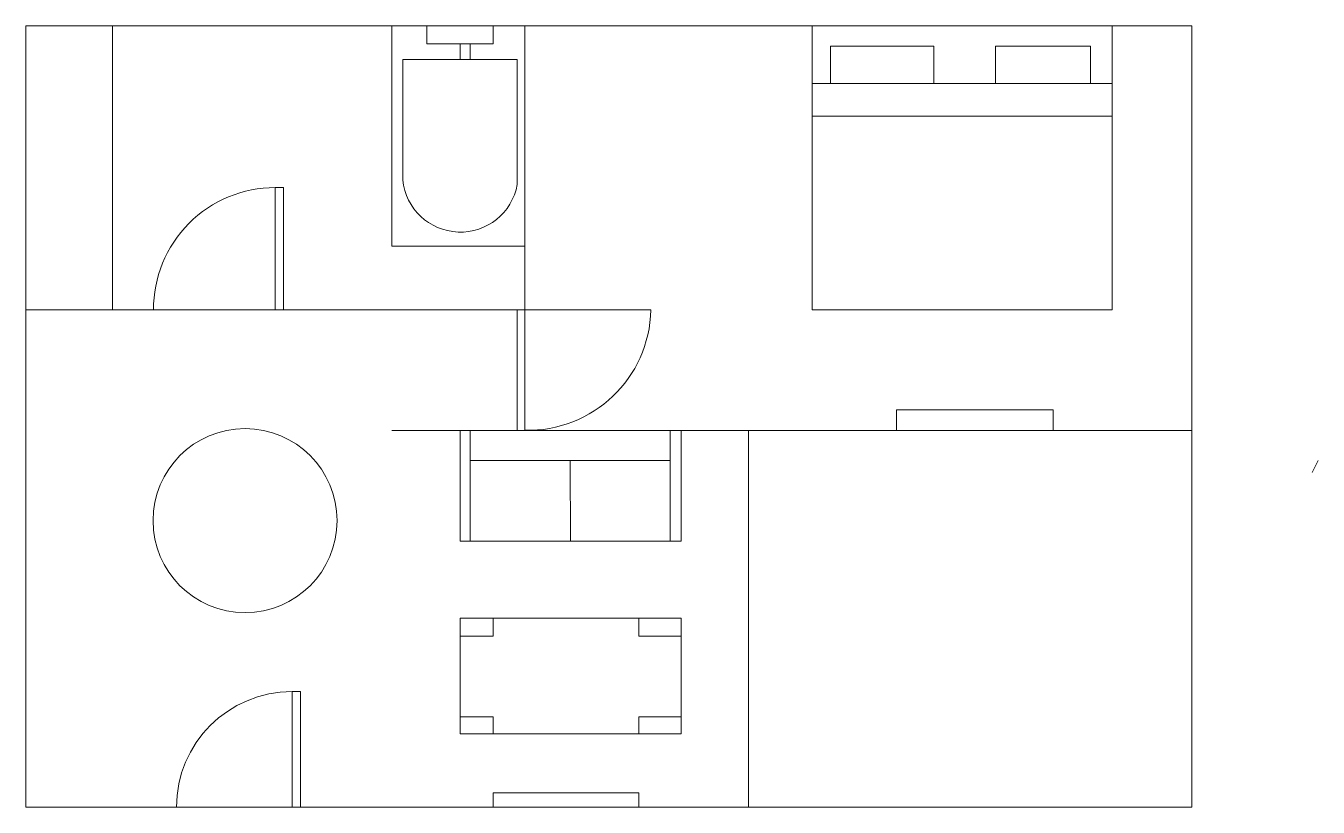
# Model space of a CAD drawing. Header units: millimetres. Extents: x 16 to 284, y 28 to 190.
import ezdxf

# ---------------------------------------------------------------- set-up
doc = ezdxf.new("R2010")
doc.units = ezdxf.units.MM

msp = doc.modelspace()

# ---------------------------------------------------------------- linework, layer by layer
at = {"color": 7, "linetype": 'Continuous', "lineweight": 18}
for p, q in [((16.36, 190.09), (16.36, 28.05)), ((258.05, 190.09), (16.36, 190.09)), ((34.33, 190.09), (34.33, 131.17)), ((92.26, 190.09), (92.26, 144.4)), ((99.5, 190.09), (99.5, 186.35)), ((113.23, 186.35), (113.23, 190.09)), ((119.78, 131.17), (119.78, 190.09)), ((179.4, 190.09), (179.4, 131.17)), ((241.57, 131.17), (241.57, 190.09)), ((258.05, 28.05), (258.05, 190.09)), ((99.5, 186.35), (113.23, 186.35)), ((106.37, 186.35), (106.37, 183.1)), ((108.49, 186.35), (108.49, 183.1)), ((183.14, 185.85), (183.14, 178.11)), ((183.14, 185.85), (204.62, 185.85)), ((204.62, 185.85), (204.62, 178.11)), ((237.08, 185.85), (217.35, 185.85)), ((217.35, 178.11), (217.35, 185.85)), ((237.08, 185.85), (237.08, 178.11)), ((94.51, 183.1), (118.23, 183.1)), ((94.51, 183.1), (94.51, 158.12)), ((118.23, 157.18), (118.23, 183.1)), ((179.4, 178.11), (241.57, 178.11)), ((179.4, 171.37), (241.57, 171.37)), ((68.07, 156.57), (68.07, 131.17)), ((68.07, 156.57), (69.79, 156.57)), ((69.79, 156.57), (69.79, 131.17)), ((92.26, 144.4), (119.78, 144.4)), ((16.36, 131.17), (119.78, 131.17)), ((118.23, 131.17), (118.23, 106.2)), ((119.78, 131.17), (119.78, 106.2)), ((119.78, 131.17), (145.94, 131.17)), ((179.4, 131.17), (241.57, 131.17)), ((118.23, 106.2), (118.23, 118.69)), ((196.88, 110.45), (196.88, 106.2)), ((196.88, 110.45), (229.34, 110.45)), ((229.34, 106.2), (229.34, 110.45)), ((92.26, 106.2), (258.05, 106.2)), ((258.05, 106.2), (92.26, 106.2)), ((106.37, 106.2), (106.37, 83.23)), ((108.49, 106.2), (108.49, 83.23)), ((149.94, 106.2), (149.94, 83.23)), ((152.18, 83.23), (152.18, 106.2)), ((166.17, 106.2), (166.17, 28.05)), ((108.49, 99.96), (149.94, 99.96)), ((129.21, 99.96), (129.28, 83.23)), ((283.02, 97.46), (284.26, 99.96)), ((106.37, 83.23), (152.18, 83.23)), ((106.37, 67.25), (106.37, 43.28)), ((152.18, 67.25), (106.37, 67.25)), ((113.23, 67.25), (113.23, 63.51)), ((143.45, 67.25), (143.45, 63.51)), ((152.18, 43.28), (152.18, 67.25)), ((113.23, 63.51), (106.37, 63.51)), ((143.45, 63.51), (152.18, 63.51)), ((71.54, 52.02), (71.54, 28.05)), ((71.54, 28.05), (71.54, 52.02)), ((71.54, 52.02), (73.29, 52.02)), ((73.29, 52.02), (73.29, 28.05)), ((106.37, 46.78), (113.23, 46.78)), ((113.23, 46.78), (113.23, 43.28)), ((143.45, 46.78), (143.45, 43.28)), ((143.45, 46.78), (152.18, 46.78)), ((106.37, 43.28), (152.18, 43.28)), ((113.23, 31.05), (113.23, 28.05)), ((113.23, 28.05), (113.23, 31.05)), ((113.23, 31.05), (143.45, 31.05)), ((143.45, 31.05), (143.45, 28.05)), ((16.36, 28.05), (258.05, 28.05))]:
    msp.add_line(p, q, dxfattribs=at)
msp.add_circle((61.8, 87.48), 19.08, dxfattribs=at)
for centre, radius, start, end in [((106.43, 159.3), 11.98, 185.649, 349.8097), ((68.07, 131.32), 25.24, 90, 180.3425), ((120.38, 131.77), 25.57, 268.6598, 358.6598), ((71.54, 28.05), 23.97, 90, 180)]:
    msp.add_arc(centre, radius, start, end, dxfattribs=at)

doc.saveas('drawing.dxf')
